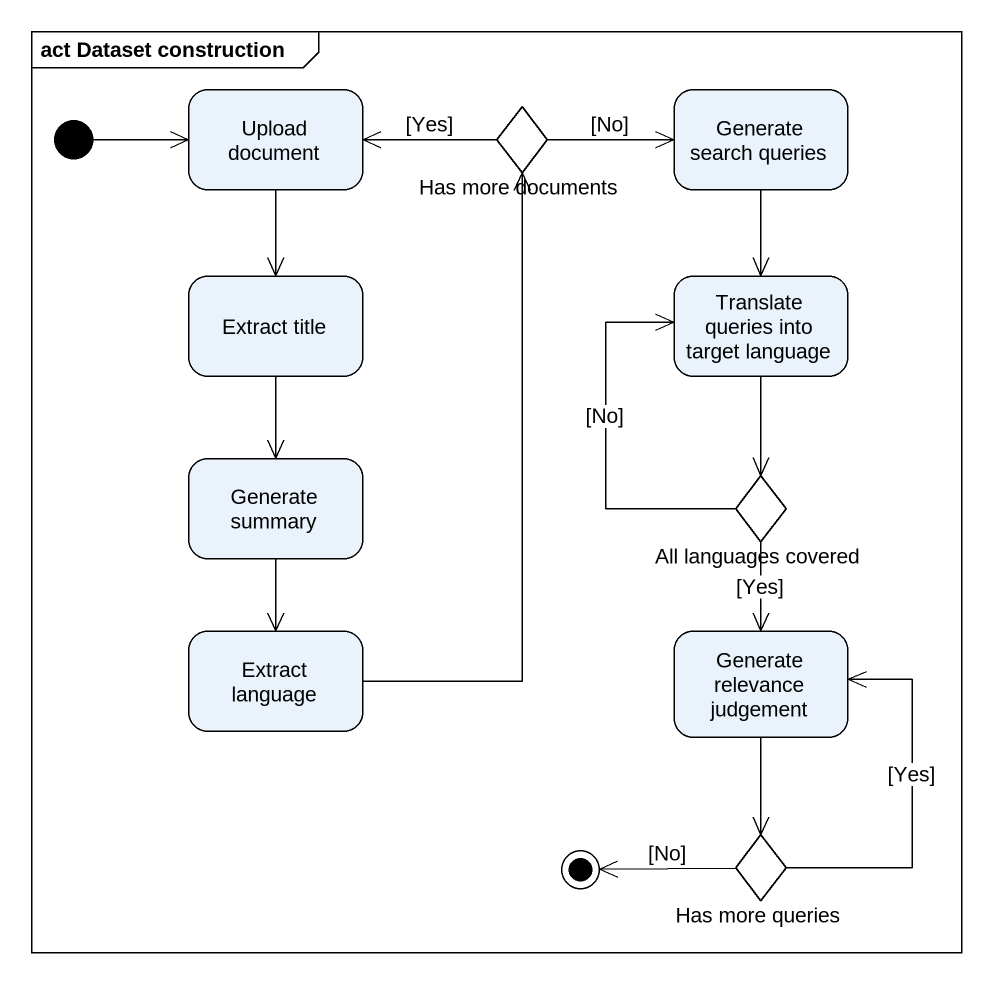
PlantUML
@startuml
mainframe act Dataset construction
hide empty description
state "Upload document" as Upload_document
state "Has more documents" as Has_more_documents <<choice>>
state "Generate search queries" as Generate_search_queries
state "Extract title" as Extract_title
state "Translate queries into target language" as Translate_queries_into
state "Generate summary" as Generate_summary
state "All languages covered" as All_languages_covered <<choice>>
state "Extract language" as Extract_language
state "Generate relevance judgement" as Generate_relevance_judgement
state "Has more queries" as Has_more_queries <<choice>>
[*] -right-> Upload_document
Upload_document --> Extract_title
Has_more_documents -left-> Upload_document : [Yes]
Has_more_documents -right-> Generate_search_queries : [No]
Generate_search_queries --> Translate_queries_into
Extract_title --> Generate_summary
Translate_queries_into --> All_languages_covered
Generate_summary --> Extract_language
All_languages_covered -up-> Translate_queries_into : [No]
All_languages_covered --> Generate_relevance_judgement : [Yes]
Extract_language -up-> Has_more_documents
Generate_relevance_judgement --> Has_more_queries
Has_more_queries -up-> Generate_relevance_judgement : [Yes]
Has_more_queries -left-> [*] : [No]
@enduml
